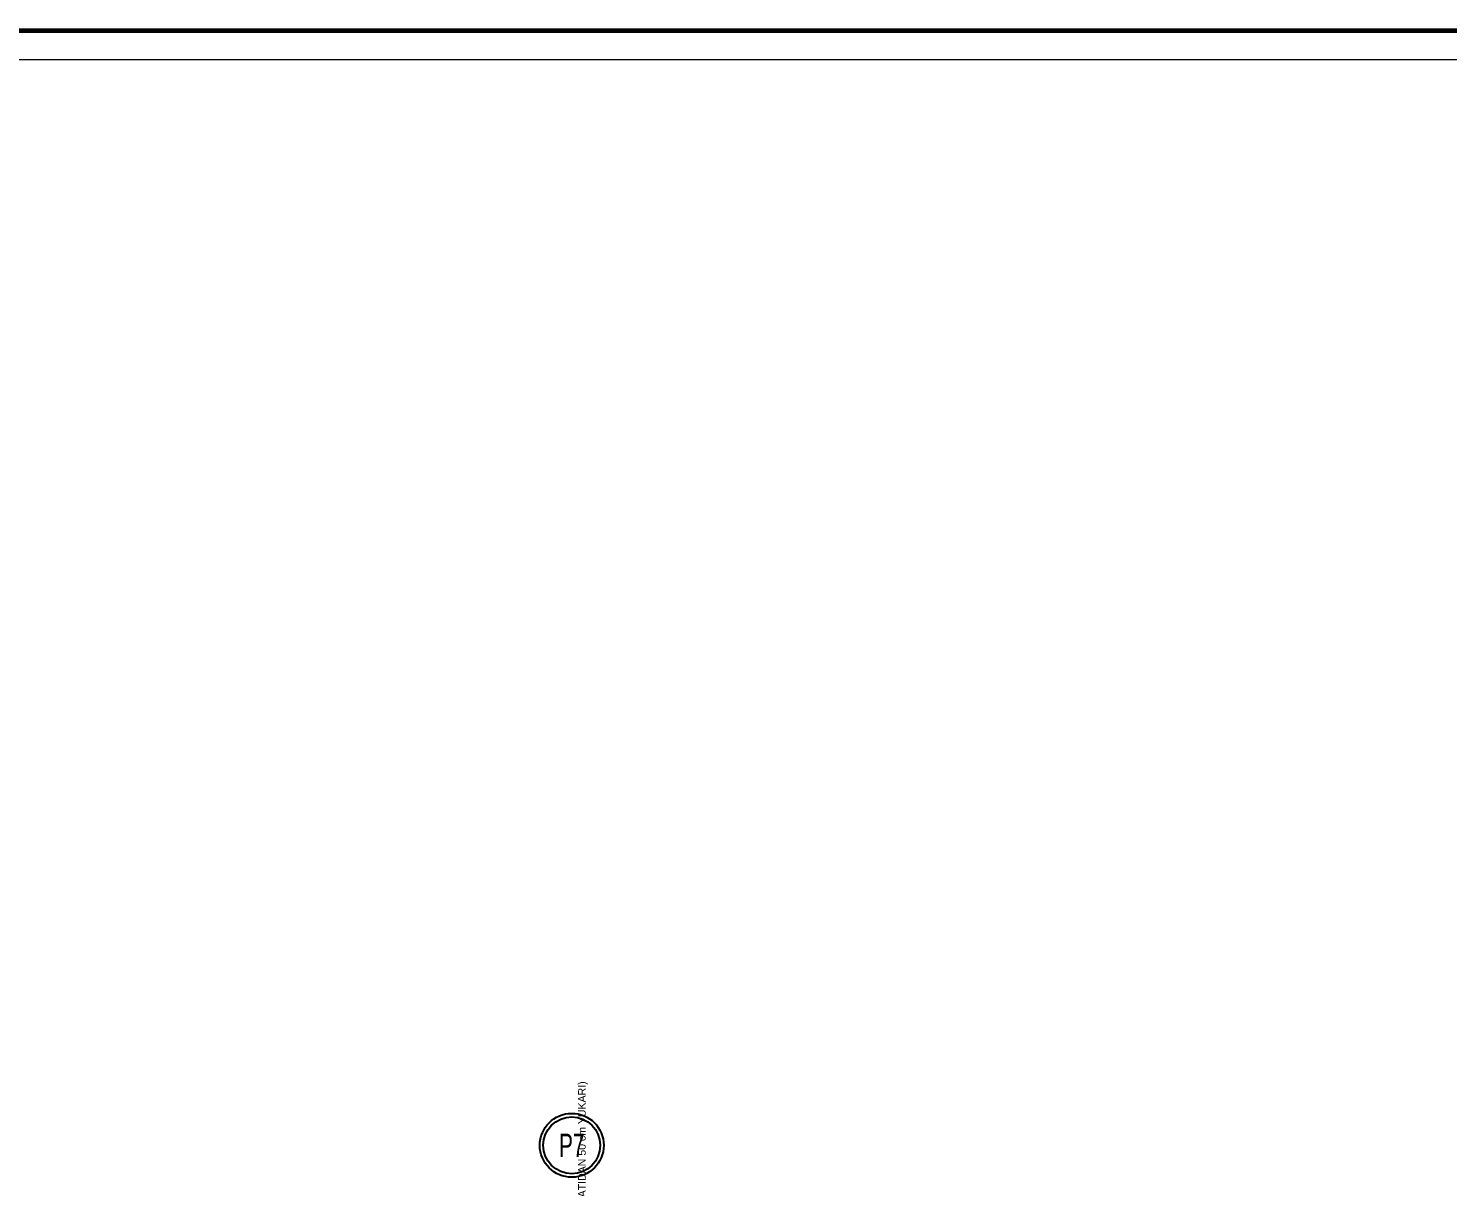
# Model space of a CAD drawing. Header units: centimetres. Extents: x -3962 to 543607, y -2 to 2802.
# Drawn here: x 20212 to 21434, y 1804 to 2802 of the extents above; entities that cross this region are included whole.
import ezdxf
from ezdxf.enums import TextEntityAlignment as Align

# ---------------------------------------------------------------- set-up
doc = ezdxf.new("R2010")
doc.units = ezdxf.units.CM
for name, color, linetype in [('MTY-PISSU-KOLONNO', 211, 'CONTINUOUS'), ('ROTAS-PAFTA', 7, 'CONTINUOUS'), ('ROTAS-PISSU-CAP', 211, 'CONTINUOUS'), ('ROTAS-PISSU-KOLONNO', 211, 'CONTINUOUS')]:
    doc.layers.add(name, color=color, linetype=linetype)
doc.styles.add('ANOTATIVO', font='arial.ttf')
doc.styles.add('ROTAS', font='arial.ttf')

# ---------------------------------------------------------------- blocks, each defined once
blk = doc.blocks.new('MTY-PIS SU KOLON NO')
at = {"layer": 'MTY-PISSU-KOLONNO', "linetype": 'Continuous', "ltscale": 100}
blk.add_circle((0, 0), 27.5, dxfattribs=at)
at = {"layer": 'MTY-PISSU-KOLONNO', "color": 7, "linetype": 'Continuous', "ltscale": 100}
blk.add_circle((0, 0), 24.5, dxfattribs=at)
at = {"style": 'ANOTATIVO', "width": 0.65}
blk.add_attdef('K', text='', height=20, dxfattribs=at).set_placement((0, 0), align=Align.MIDDLE_CENTER)

msp = doc.modelspace()

# ---------------------------------------------------------------- linework, layer by layer
at = {"layer": 'ROTAS-PAFTA'}
for points, const_width in [([(15040, 0), (23060, 0), (23060, 2800), (15040, 2800)], 4), ([(15065, 25), (23035, 25), (23035, 2775), (15065, 2775)], 1)]:
    msp.add_lwpolyline(points, close=True, dxfattribs=dict(at, const_width=const_width))

# ---------------------------------------------------------------- next in the draw order: wipeouts: each hides what was drawn before it
msp.add_wipeout([(20693, 1862), (20693, 1719), (20684.5, 1719), (20684.5, 1862)])

# ---------------------------------------------------------------- next in the draw order: block references
at = {"layer": 'ROTAS-PISSU-KOLONNO'}
ref = msp.add_blockref('MTY-PIS SU KOLON NO', (20680, 1840), dxfattribs=at)
ref.add_attrib('K', 'P7', dxfattribs={"height": 20, "style": 'ANOTATIVO', "width": 0.65}).set_placement((20680, 1840), align=Align.MIDDLE_CENTER)

# ---------------------------------------------------------------- next in the draw order: texts
at = {"layer": 'ROTAS-PISSU-CAP', "style": 'ROTAS'}
msp.add_text('HAVALIK Ø100 (ÇATIDAN 50 cm YUKARI)', height=6.5, rotation=90, dxfattribs=at).set_placement((20692, 1720))

doc.saveas('drawing.dxf')
